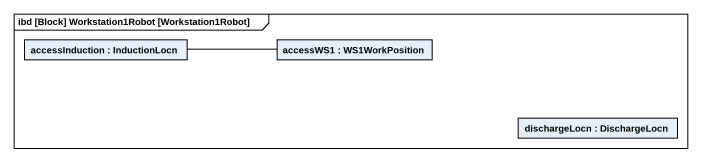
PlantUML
@startuml
mainframe ibd [Block] Workstation1Robot [Workstation1Robot]
rectangle "accessInduction : InductionLocn" as accessInduction
rectangle "accessWS1 : WS1WorkPosition" as accessWS1
rectangle "dischargeLocn : DischargeLocn" as dischargeLocn
accessInduction -right- accessWS1
@enduml
